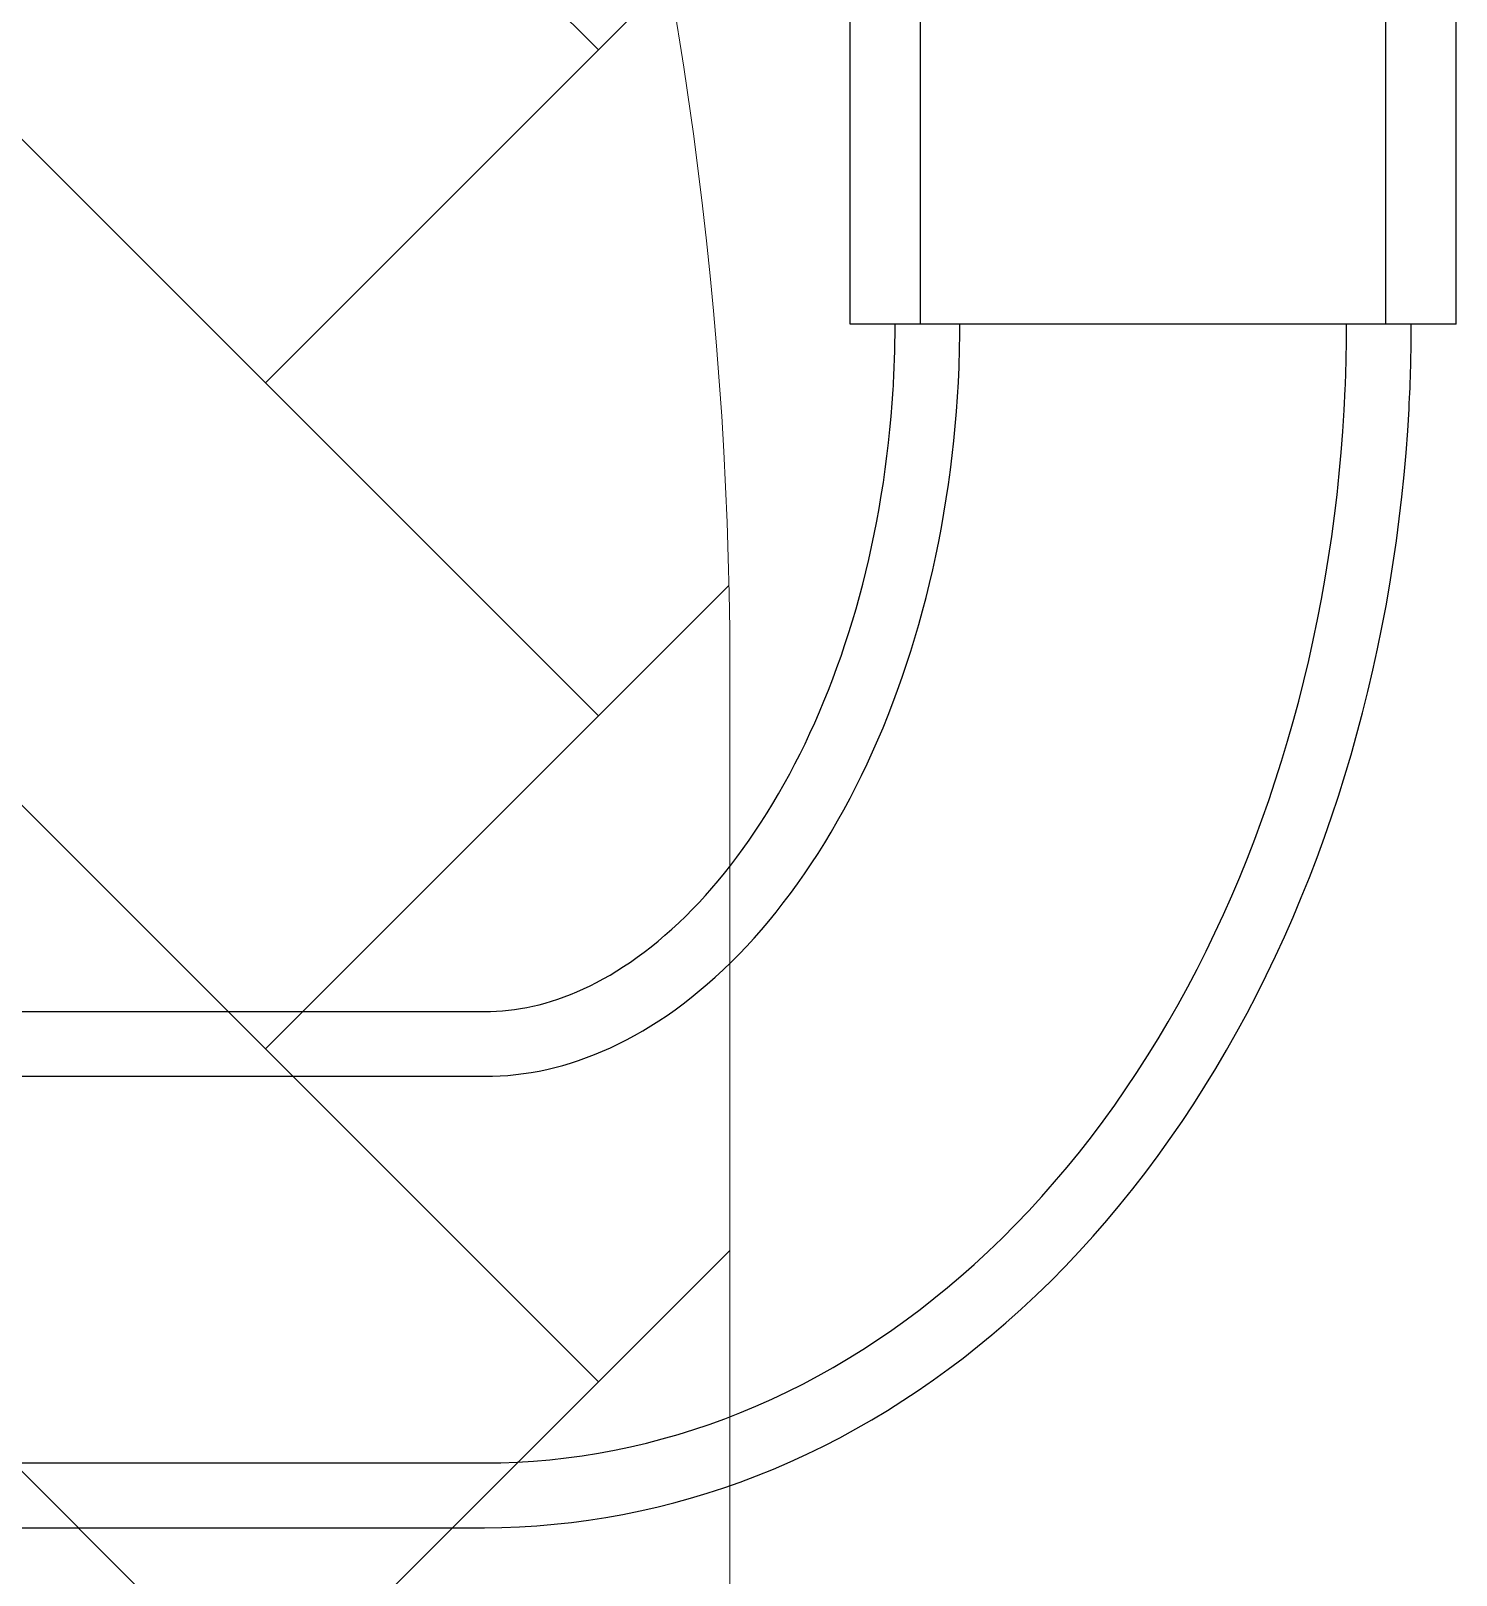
# Model space of a CAD drawing. Header units: millimetres. Extents: x -46397 to 283259, y -8690 to 23983.
# Drawn here: x 273495.5 to 273587.7, y 6742.3 to 6842.2 of the extents above; entities that cross this region are included whole.
import ezdxf

# ---------------------------------------------------------------- set-up
doc = ezdxf.new("R2010")
doc.units = ezdxf.units.MM
doc.linetypes.add('CENTER', pattern=[2, 1.25, -0.25, 0.25, -0.25])
doc.linetypes.add('PHANTOM', pattern=[63.5, 31.75, -6.35, 6.35, -6.35, 6.35, -6.35])
doc.layers.add('DUONGTAM', color=1, linetype='CENTER', lineweight=0)

# ---------------------------------------------------------------- blocks, each defined once
blk = doc.blocks.new('BO-3')
at = {"color": 251, "linetype": 'PHANTOM', "ltscale": 5, "extrusion": (0, 1, 0)}
for p, q in [((663.79, 4551.825), (663.79, 4598.867)), ((668.338, 4551.825), (668.338, 4598.867)), ((698.445, 4551.825), (698.445, 4598.867)), ((702.992, 4551.825), (702.992, 4598.867)), ((702.992, 4551.825), (663.79, 4551.825)), ((554.918, 4507.342), (640.128, 4507.342)), ((554.918, 4503.155), (640.128, 4503.155)), ((554.918, 4478.129), (640.128, 4478.129)), ((554.918, 4473.942), (640.128, 4473.942))]:
    blk.add_line(p, q, dxfattribs=at)
at = {"color": 251, "linetype": 'PHANTOM', "ltscale": 5}
for points, knots in [([(640.128, 4473.942), (646.136, 4473.942), (652.132, 4475.111), (663.612, 4479.595), (669.05, 4483.001), (679.166, 4491.838), (683.715, 4497.441), (691.183, 4509.896), (694.107, 4516.755), (698.286, 4531.171), (699.541, 4538.729), (700.043, 4548.177), (700.091, 4550.001), (700.091, 4551.825)], [3.327667, 3.327667, 3.327667, 3.327667, 3.597156, 3.597156, 3.881016, 3.881016, 4.195175, 4.195175, 4.509334, 4.509334, 4.823494, 4.823494, 4.898463, 4.898463, 4.898463, 4.898463]), ([(640.128, 4507.342), (642.186, 4507.342), (644.267, 4507.774), (648.782, 4509.848), (651.207, 4511.526), (655.814, 4516.26), (657.985, 4519.212), (661.685, 4526.105), (663.234, 4529.995), (665.534, 4538.429), (666.282, 4542.974), (666.648, 4549.002), (666.691, 4550.413), (666.691, 4551.825)], [3.327667, 3.327667, 3.327667, 3.327667, 3.641826, 3.641826, 3.955985, 3.955985, 4.249173, 4.249173, 4.530392, 4.530392, 4.812699, 4.812699, 4.898463, 4.898463, 4.898463, 4.898463]), ([(640.128, 4478.129), (645.766, 4478.129), (651.394, 4479.256), (662.172, 4483.598), (667.285, 4486.893), (676.693, 4495.394), (680.904, 4500.727), (687.825, 4512.632), (690.538, 4519.208), (694.379, 4533.05), (695.506, 4540.316), (695.875, 4549.033), (695.905, 4550.429), (695.905, 4551.825)], [3.327667, 3.327667, 3.327667, 3.327667, 3.605134, 3.605134, 3.896186, 3.896186, 4.210345, 4.210345, 4.524504, 4.524504, 4.838663, 4.838663, 4.898463, 4.898463, 4.898463, 4.898463]), ([(640.128, 4503.155), (642.806, 4503.155), (645.501, 4503.733), (651.044, 4506.28), (653.886, 4508.275), (659.203, 4513.738), (661.673, 4517.15), (665.807, 4525.017), (667.492, 4529.425), (669.907, 4538.889), (670.634, 4543.941), (670.861, 4549.971), (670.878, 4550.898), (670.878, 4551.825)], [3.327667, 3.327667, 3.327667, 3.327667, 3.641826, 3.641826, 3.955985, 3.955985, 4.259416, 4.259416, 4.552218, 4.552218, 4.845318, 4.845318, 4.898463, 4.898463, 4.898463, 4.898463])]:
    blk.add_open_spline(points, degree=3, knots=knots, dxfattribs=at)

msp = doc.modelspace()

# ---------------------------------------------------------------- hatches: boundary and pattern name
h = msp.add_hatch()
h.set_pattern_fill('AR-HBONE', color=1, scale=0.3)
h.set_pattern_definition([(45, (5396.137, -4000), (0, 43.1052294), [91.44, -30.48]), (135, (5417.69, -3978.447), (4e-15, 43.1052294), [91.44, -30.48])])
edge = h.paths.add_edge_path()
edge.add_line((273540.751, 5199.261), (273540.751, 6798.912))
edge.add_arc((273280.889, 6800.563), 259.867, 359.63599, 423.11697)
edge.add_arc((272884.751, 6019.1), 1136.001, 63.118328, 116.881618)
edge.add_arc((272488.614, 6800.563), 259.868, 116.88292, 180.36389)
edge.add_line((272228.751, 6798.912), (272228.751, 5199.261))
edge.add_arc((272488.613, 5197.61), 259.867, 179.63597, 243.11695)
edge.add_arc((272884.751, 5979.074), 1136.001, 243.11832, 296.88161)
edge.add_arc((273280.888, 5197.611), 259.868, 296.8829, 360.36387)
edge = h.paths.add_edge_path(flags=16)
edge.add_line((272278.751, 5199.094), (272278.751, 6799.08))
edge.add_arc((272488.613, 6800.563), 209.867, 116.88305, 180.40508, ccw=False)
edge.add_arc((272884.751, 6019.101), 1086, 63.118359, 116.881649, ccw=False)
edge.add_arc((273280.889, 6800.563), 209.867, -0.40506, 63.11697, ccw=False)
edge.add_line((273490.751, 6799.08), (273490.751, 5199.094))
edge.add_arc((273280.889, 5197.61), 209.867, -63.11697, 0.40506, ccw=False)
edge.add_arc((272884.751, 5979.073), 1086, 243.118351, 296.881641, ccw=False)
edge.add_arc((272488.613, 5197.61), 209.867, 179.59492, 243.11695, ccw=False)

# ---------------------------------------------------------------- linework, layer by layer
at = {"layer": 'DUONGTAM', "color": 5, "lineweight": 0, "ltscale": 100, "elevation": -1.499}
msp.add_lwpolyline([(272228.751, 6749.087), (272228.751, 5249.087), (272228.751, 5199.261, 0.284296), (272371.109, 4965.826, 0.238987), (273398.393, 4965.826, 0.284296), (273540.751, 5199.261), (273540.751, 5249.087), (273540.751, 6749.087), (273540.751, 6798.912, 0.284296), (273398.394, 7032.347, 0.238987), (272371.11, 7032.348, 0.284296), (272228.751, 6798.912)], format="xyb", close=True, dxfattribs=at)

# ---------------------------------------------------------------- block references
msp.add_blockref('BO-3', (272884.751, 2271.405, -1.499))

doc.saveas('drawing.dxf')
